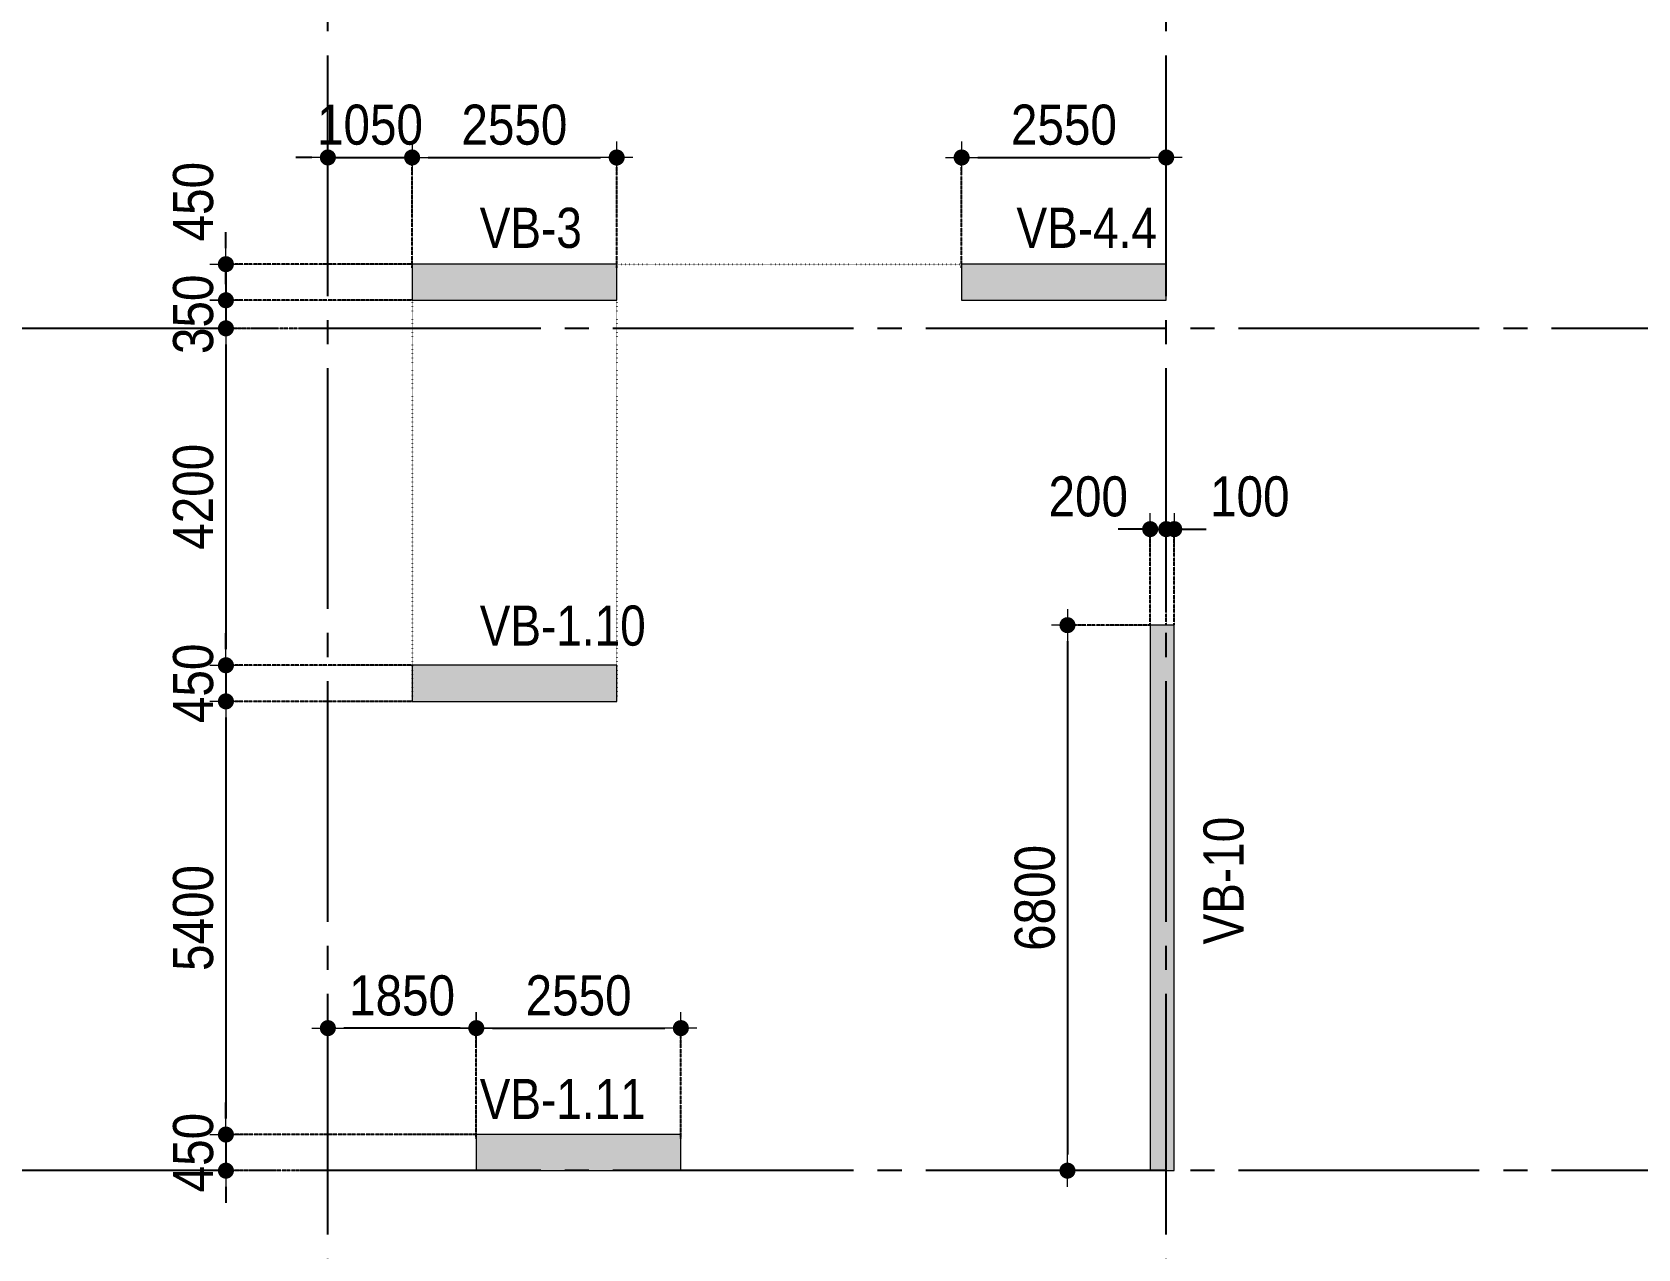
# Model space of a CAD drawing. Header units: millimetres. Extents: x -3973692 to -2843767, y 592734 to 838475.
# Drawn here: x -3875332 to -3855316, y 682856 to 698024 of the extents above; entities that cross this region are included whole.
import ezdxf
from ezdxf.enums import TextEntityAlignment as Align

# ---------------------------------------------------------------- set-up
doc = ezdxf.new("R2010")
doc.units = ezdxf.units.MM
doc.header["$MEASUREMENT"] = 0
doc.header["$PDMODE"] = 3
doc.header["$PDSIZE"] = -20
for name, pattern in [('CHG_XX_Luoi truc$0$MB_Luoi truc$0$Center101', [13, 10, -1, 1, -1]), ('DIVIDE2', [15.875, 6.35, -3.175, 0, -3.175, 0, -3.175]), ('DOT2', [0.125, 0, -0.125]), ('HIDDEN5', [2.8375, 1.25, -1.5875])]:
    doc.linetypes.add(name, pattern=pattern)
doc.layers.get('0').update_dxf_attribs({"lineweight": 9})
doc.layers.get('Defpoints').update_dxf_attribs({"color": 10, "lineweight": 0})
for name, color, linetype, lineweight in [("'S_General_Dim_1", 1, 'Continuous', 18), ("'S_General_Divide_3 Intermediate", 3, 'DIVIDE2', 40), ('CHG_XX_Cot_Ham 2$0$NS-Pier-H2', 150, 'Continuous', 13), ('CHG_XX_Cot_Ham 2$0$NS-Pier-H2 @ 1', 150, 'Continuous', 13), ('CHG_XX_Cot_Ham 2$0$NS-Pier-H2 @ 150 VP1', 150, 'Continuous', 13), ('CHG_XX_Cot_Ham 2$0$NS-Pier-H2 @ 150 VP2', 150, 'Continuous', 13), ('CHG_XX_Cot_Ham 2$0$NS-Pier-H2 @ 150 VP3', 150, 'Continuous', 13), ('CHG_XX_Cot_Ham 2$0$NS-Pier-H2 @ 150 VP4', 150, 'Continuous', 13), ('CHG_XX_Cot_Ham 2$0$NS-Pier-H2 @ 150 VP5', 150, 'Continuous', 13), ('CHG_XX_Cot_Ham 2$0$NS-Pier-H2 @ 150 VP6', 150, 'Continuous', 13), ('CHG_XX_Cot_Ham 2$0$NS-Pier-H2 @ 150 VP7', 150, 'Continuous', 13), ('CHG_XX_Cot_Ham 2$0$NS-Pier-H2 @ 150 VP8', 150, 'Continuous', 13), ('CHG_XX_Cot_Ham 2$0$NS-Pier-H2 @ 150 VP9', 150, 'Continuous', 13), ('CHG_XX_Cot_Ham 2$0$NS-Pier-H2 @ 150 VPModel', 150, 'Continuous', 13), ('TEXT', 7, 'Continuous', 15)]:
    doc.layers.add(name, color=color, linetype=linetype, lineweight=lineweight)
for name, color, linetype in [('CHG_XX_Luoi truc$0$Grid', 34, 'Continuous'), ('CHG_XX_Luoi truc$0$Grid Line', 251, 'CHG_XX_Luoi truc$0$MB_Luoi truc$0$Center101'), ('dim', 1, 'Continuous')]:
    doc.layers.add(name, color=color, linetype=linetype)
doc.styles.add('arial', font='arial.ttf', dxfattribs={"width": 0.85})
doc.styles.add('CHG_XX_Luoi truc$0$MB_Luoi truc$0$Grid A-F$0$VNI-HelveCB', font='')
doc.styles.add('TTP-HelCon', font='')
doc.styles.get('CHG_XX_Luoi truc$0$MB_Luoi truc$0$Grid A-F$0$VNI-HelveCB').set_extended_font_data('VNI-Helve-Condense', bold=True)
doc.styles.get('TTP-HelCon').set_extended_font_data('VNI-Helve-Condense')
doc.dimstyles.new('200', dxfattribs={"dimscale": 200, "dimtxt": 2.5, "dimasz": 1, "dimexe": 0, "dimexo": 0, "dimgap": 0.75, "dimtad": 1, "dimdec": 0, "dimrnd": 10, "dimzin": 9, "dimdsep": 46, "dimtxsty": 'arial', "dimblk1": 'DIMDOT', "dimblk2": 'DIMDOT', "dimsah": 1, "dimcen": 2, "dimdle": 3, "dimclre": 8, "dimclrt": 2, "dimadec": 0, "dimazin": 0, "dimtfac": 1, "dimtdec": 0, "dimtix": 1, "dimtmove": 2, "dimatfit": 3, "dimldrblk": 'DIMPIJL', "dimfxl": 1, "dimtvp": 1.8, "dimtolj": 1, "dimtzin": 0, "dimarcsym": 0})

# ---------------------------------------------------------------- blocks, each defined once
blk = doc.blocks.new('*U3253')
at = {"layer": 'CHG_XX_Cot_Ham 2$0$NS-Pier-H2 @ 1'}
h = blk.add_hatch(color=256, dxfattribs=at)
h.dxf.hatch_style = 1
h.paths.add_polyline_path([(450, 0), (0, 0), (0, -2550), (450, -2550)])
at = {"layer": 'CHG_XX_Cot_Ham 2$0$NS-Pier-H2 @ 150 VP1'}
h = blk.add_hatch(color=256, dxfattribs=at)
h.dxf.hatch_style = 1
h.paths.add_polyline_path([(450, 0), (0, 0), (0, -2550), (450, -2550)])
at = {"layer": 'CHG_XX_Cot_Ham 2$0$NS-Pier-H2 @ 150 VP2'}
h = blk.add_hatch(color=256, dxfattribs=at)
h.dxf.hatch_style = 1
h.paths.add_polyline_path([(450, 0), (0, 0), (0, -2550), (450, -2550)])
at = {"layer": 'CHG_XX_Cot_Ham 2$0$NS-Pier-H2 @ 150 VP3'}
h = blk.add_hatch(color=256, dxfattribs=at)
h.dxf.hatch_style = 1
h.paths.add_polyline_path([(450, 0), (0, 0), (0, -2550), (450, -2550)])
at = {"layer": 'CHG_XX_Cot_Ham 2$0$NS-Pier-H2 @ 150 VP4'}
h = blk.add_hatch(color=256, dxfattribs=at)
h.dxf.hatch_style = 1
h.paths.add_polyline_path([(450, 0), (0, 0), (0, -2550), (450, -2550)])
at = {"layer": 'CHG_XX_Cot_Ham 2$0$NS-Pier-H2 @ 150 VP5'}
h = blk.add_hatch(color=256, dxfattribs=at)
h.dxf.hatch_style = 1
h.paths.add_polyline_path([(450, 0), (0, 0), (0, -2550), (450, -2550)])
at = {"layer": 'CHG_XX_Cot_Ham 2$0$NS-Pier-H2 @ 150 VP6'}
h = blk.add_hatch(color=256, dxfattribs=at)
h.dxf.hatch_style = 1
h.paths.add_polyline_path([(450, 0), (0, 0), (0, -2550), (450, -2550)])
at = {"layer": 'CHG_XX_Cot_Ham 2$0$NS-Pier-H2 @ 150 VP7'}
h = blk.add_hatch(color=256, dxfattribs=at)
h.dxf.hatch_style = 1
h.paths.add_polyline_path([(450, 0), (0, 0), (0, -2550), (450, -2550)])
at = {"layer": 'CHG_XX_Cot_Ham 2$0$NS-Pier-H2 @ 150 VP8'}
h = blk.add_hatch(color=256, dxfattribs=at)
h.dxf.hatch_style = 1
h.paths.add_polyline_path([(450, 0), (0, 0), (0, -2550), (450, -2550)])
at = {"layer": 'CHG_XX_Cot_Ham 2$0$NS-Pier-H2 @ 150 VP9'}
h = blk.add_hatch(color=256, dxfattribs=at)
h.dxf.hatch_style = 1
h.paths.add_polyline_path([(450, 0), (0, 0), (0, -2550), (450, -2550)])
at = {"layer": 'CHG_XX_Cot_Ham 2$0$NS-Pier-H2 @ 150 VPModel'}
h = blk.add_hatch(color=256, dxfattribs=at)
h.dxf.hatch_style = 1
h.paths.add_polyline_path([(450, 0), (0, 0), (0, -2550), (450, -2550)])
blk = doc.blocks.new('CHG_XX_Cot_Ham 2$0$Block A_C450x2250')
at = {"layer": 'CHG_XX_Cot_Ham 2$0$NS-Pier-H2'}
blk.add_lwpolyline([(450, -2550), (0, -2550), (0, 0), (450, 0)], close=True, dxfattribs=at)
blk.add_blockref('*U3253', (0, 0), dxfattribs=at)
blk = doc.blocks.new('*U2841')
at = {"layer": 'CHG_XX_Luoi truc$0$Grid Line'}
blk.add_line((0, 0), (0, 608), dxfattribs=at)
at = {"layer": 'CHG_XX_Luoi truc$0$Grid', "lineweight": -2, "style": 'CHG_XX_Luoi truc$0$MB_Luoi truc$0$Grid A-F$0$VNI-HelveCB'}
for tag, p in [('GRIDSUB', (0, 617)), ('GRID', (0, -9))]:
    blk.add_attdef(tag, text='', height=5, dxfattribs=at).set_placement(p, align=Align.MIDDLE)
blk = doc.blocks.new('*U2843')
at = {"layer": 'CHG_XX_Luoi truc$0$Grid Line'}
blk.add_line((0, 0), (0, 438), dxfattribs=at)
at = {"layer": 'CHG_XX_Luoi truc$0$Grid', "lineweight": -2, "style": 'CHG_XX_Luoi truc$0$MB_Luoi truc$0$Grid A-F$0$VNI-HelveCB'}
for tag, p in [('GRIDSUB', (0, 447)), ('GRID', (0, -9))]:
    blk.add_attdef(tag, text='', height=5, dxfattribs=at).set_placement(p, align=Align.MIDDLE)
blk = doc.blocks.new('CHG_XX_Luoi truc')
at = {"layer": 'CHG_XX_Luoi truc$0$Grid', "xscale": 300, "yscale": 300, "zscale": 300}
for p in [(76850, -12747), (87300, -12747)]:
    blk.add_blockref('*U2841', p, dxfattribs=at)
at = {"layer": 'CHG_XX_Luoi truc$0$Grid', "xscale": 300.0000000000013, "yscale": 300.0000000000013, "zscale": 300.0000000000013, "rotation": 90}
for p in [(110703, 84350), (110703, 73850)]:
    blk.add_blockref('*U2843', p, dxfattribs=at)
blk = doc.blocks.new('CHG_XX_Cot_Ham 2')
at = {"layer": 'CHG_XX_Cot_Ham 2$0$NS-Pier-H2'}
h = blk.add_hatch(color=256, dxfattribs=at)
h.dxf.hatch_style = 1
h.paths.add_polyline_path([(99639.2, 163400), (-10900, 163400), (-10900, 85450), (-300, 85450), (-300, 84050), (32350, 84050), (32350, -9000), (103575.5, -9000), (106050, -6022), (106050, 158254.3)])
h.paths.add_polyline_path([(99533.7, 163100), (105750, 158110.4), (105750, 90450), (105650, 90450), (105750, 90450), (105750, 13850), (105750, 13722.3), (105750, -5913.6), (103434.7, -8700), (93599.8, -8700), (93299.8, -8700), (32650, -8700), (32650, 84350), (0, 84350), (0, 85750), (-10600, 85750), (-10600, 163100), (93600, 163100)], flags=16)
h = blk.add_hatch(color=256, dxfattribs=at)
h.dxf.hatch_style = 1
h.paths.add_polyline_path([(87402.9, 80650), (87102.9, 80650), (87102.9, 73850), (87402.9, 73850)])
blk.add_lwpolyline([(87400, 80650), (87100, 80650), (87100, 73850), (87400, 73850)], close=True, dxfattribs=at)
blk.add_blockref('CHG_XX_Luoi truc', (0, 0), dxfattribs=at)
at = {"layer": 'CHG_XX_Cot_Ham 2$0$NS-Pier-H2', "xscale": -1, "rotation": 90}
for p in [(77900, 85150), (84750, 85150), (77900, 80150), (78700, 74300)]:
    blk.add_blockref('CHG_XX_Cot_Ham 2$0$Block A_C450x2250', p, dxfattribs=at)
blk = doc.blocks.new('b')
at = {"layer": 'TEXT', "color": 3, "style": 'TTP-HelCon'}
for s, p in [('VB-3', (-20807, -66897)), ('VB-4.4', (-14116, -66897)), ('VB-1.10', (-20807, -71855)), ('VB-1.11', (-20807, -77756))]:
    blk.add_text(s, height=500, dxfattribs=at).set_placement(p)
blk.add_text('VB-10', height=500, rotation=90, dxfattribs=at).set_placement((-11286, -75580))
blk = doc.blocks.new('DIMDOT')
for p, q in [((1, 0), (-1, 0)), ((0, -1), (0, 1))]:
    blk.add_line(p, q)
at = {"const_width": 0.5}
blk.add_lwpolyline([(-0.25, 0, 1), (0.25, 0, 1)], format="xyb", close=True, dxfattribs=at)
blk = doc.blocks.new('*D1471')
at = {"layer": "'S_General_Dim_1", "color": 0, "lineweight": -2, "transparency": 16777216}
for p, q in [((-3872916, 695331), (-3872916, 695531)), ((-3872916, 695131), (-3872916, 694681)), ((-3872916, 694481), (-3872916, 694281))]:
    blk.add_line(p, q, dxfattribs=at)
at = {"layer": "'S_General_Dim_1", "color": 8, "linetype": 'HIDDEN5', "lineweight": -2, "transparency": 16777216}
for p, q in [((-3870595, 695131), (-3872916, 695131)), ((-3870595, 694681), (-3872916, 694681))]:
    blk.add_line(p, q, dxfattribs=at)
at = {"layer": 'Defpoints', "color": 0, "transparency": 16777216}
for p in [(-3870595, 695131), (-3872916, 694681), (-3870595, 694681)]:
    blk.add_point(p, dxfattribs=at)
at = {"layer": "'S_General_Dim_1", "color": 0, "lineweight": -2, "transparency": 16777216, "xscale": 200, "yscale": 200, "zscale": 200}
for p, rotation in [((-3872916, 695131), 270), ((-3872916, 694681), 90)]:
    blk.add_blockref('DIMDOT', p, dxfattribs=dict(at, rotation=rotation))
at = {"layer": "'S_General_Dim_1", "color": 2, "transparency": 16777216, "insert": (-3873322, 695910), "char_height": 500, "attachment_point": 5, "rotation": 90, "style": 'arial'}
blk.add_mtext('\\A1;450', dxfattribs=at)
blk = doc.blocks.new('DIMPIJL')
at = {"linetype": 'ByBlock'}
blk.add_solid([(-2.5, 0.42), (-2.5, -0.42), (0, 0)], dxfattribs=at)
blk = doc.blocks.new('*D1457')
at = {"layer": "'S_General_Dim_1", "color": 0, "lineweight": -2, "transparency": 16777216}
for p, q in [((-3872916, 694881), (-3872916, 695081)), ((-3872916, 694681), (-3872916, 694331)), ((-3872916, 694131), (-3872916, 693931))]:
    blk.add_line(p, q, dxfattribs=at)
at = {"layer": "'S_General_Dim_1", "color": 8, "linetype": 'HIDDEN5', "lineweight": -2, "transparency": 16777216}
for p, q in [((-3870595, 694681), (-3872916, 694681)), ((-3871362, 694331), (-3872916, 694331))]:
    blk.add_line(p, q, dxfattribs=at)
at = {"layer": 'Defpoints', "color": 0, "transparency": 16777216}
for p in [(-3870595, 694681), (-3872916, 694331), (-3871362, 694331)]:
    blk.add_point(p, dxfattribs=at)
at = {"layer": "'S_General_Dim_1", "color": 0, "lineweight": -2, "transparency": 16777216, "xscale": 200, "yscale": 200, "zscale": 200}
for p, rotation in [((-3872916, 694681), 270), ((-3872916, 694331), 90)]:
    blk.add_blockref('DIMDOT', p, dxfattribs=dict(at, rotation=rotation))
at = {"layer": "'S_General_Dim_1", "color": 2, "transparency": 16777216, "insert": (-3873322, 694506), "char_height": 500, "attachment_point": 5, "rotation": 90, "style": 'arial'}
blk.add_mtext('\\A1;350', dxfattribs=at)
blk = doc.blocks.new('*D1458')
at = {"layer": "'S_General_Dim_1", "color": 8, "linetype": 'HIDDEN5', "lineweight": -2, "transparency": 16777216}
for p, q in [((-3871362, 694331), (-3872916, 694331)), ((-3870595, 690131), (-3872916, 690131))]:
    blk.add_line(p, q, dxfattribs=at)
at = {"layer": "'S_General_Dim_1", "color": 0, "lineweight": -2, "transparency": 16777216}
blk.add_line((-3872916, 694131), (-3872916, 690331), dxfattribs=at)
at = {"layer": 'Defpoints', "color": 0, "transparency": 16777216}
for p in [(-3871362, 694331), (-3872916, 690131), (-3870595, 690131)]:
    blk.add_point(p, dxfattribs=at)
at = {"layer": "'S_General_Dim_1", "color": 0, "lineweight": -2, "transparency": 16777216, "xscale": 200, "yscale": 200, "zscale": 200}
for p, rotation in [((-3872916, 694331), 90), ((-3872916, 690131), 270)]:
    blk.add_blockref('DIMDOT', p, dxfattribs=dict(at, rotation=rotation))
at = {"layer": "'S_General_Dim_1", "color": 2, "transparency": 16777216, "insert": (-3873322, 692231), "char_height": 500, "attachment_point": 5, "rotation": 90, "style": 'arial'}
blk.add_mtext('\\A1;4200', dxfattribs=at)
blk = doc.blocks.new('*D1459')
at = {"layer": "'S_General_Dim_1", "color": 0, "lineweight": -2, "transparency": 16777216}
for p, q in [((-3872916, 690331), (-3872916, 690531)), ((-3872916, 690131), (-3872916, 689681)), ((-3872916, 689481), (-3872916, 689281))]:
    blk.add_line(p, q, dxfattribs=at)
at = {"layer": "'S_General_Dim_1", "color": 8, "linetype": 'HIDDEN5', "lineweight": -2, "transparency": 16777216}
for p, q in [((-3870595, 690131), (-3872916, 690131)), ((-3870595, 689681), (-3872916, 689681))]:
    blk.add_line(p, q, dxfattribs=at)
at = {"layer": 'Defpoints', "color": 0, "transparency": 16777216}
for p in [(-3870595, 690131), (-3872916, 689681), (-3870595, 689681)]:
    blk.add_point(p, dxfattribs=at)
at = {"layer": "'S_General_Dim_1", "color": 0, "lineweight": -2, "transparency": 16777216, "xscale": 200, "yscale": 200, "zscale": 200}
for p, rotation in [((-3872916, 690131), 270), ((-3872916, 689681), 90)]:
    blk.add_blockref('DIMDOT', p, dxfattribs=dict(at, rotation=rotation))
at = {"layer": "'S_General_Dim_1", "color": 2, "transparency": 16777216, "insert": (-3873322, 689906), "char_height": 500, "attachment_point": 5, "rotation": 90, "style": 'arial'}
blk.add_mtext('\\A1;450', dxfattribs=at)
blk = doc.blocks.new('*D1460')
at = {"layer": "'S_General_Dim_1", "color": 8, "linetype": 'HIDDEN5', "lineweight": -2, "transparency": 16777216}
for p, q in [((-3870595, 689681), (-3872916, 689681)), ((-3869795, 684281), (-3872916, 684281))]:
    blk.add_line(p, q, dxfattribs=at)
at = {"layer": "'S_General_Dim_1", "color": 0, "lineweight": -2, "transparency": 16777216}
blk.add_line((-3872916, 689481), (-3872916, 684481), dxfattribs=at)
at = {"layer": 'Defpoints', "color": 0, "transparency": 16777216}
for p in [(-3870595, 689681), (-3872916, 684281), (-3869795, 684281)]:
    blk.add_point(p, dxfattribs=at)
at = {"layer": "'S_General_Dim_1", "color": 0, "lineweight": -2, "transparency": 16777216, "xscale": 200, "yscale": 200, "zscale": 200}
for p, rotation in [((-3872916, 689681), 90), ((-3872916, 684281), 270)]:
    blk.add_blockref('DIMDOT', p, dxfattribs=dict(at, rotation=rotation))
at = {"layer": "'S_General_Dim_1", "color": 2, "transparency": 16777216, "insert": (-3873322, 686981), "char_height": 500, "attachment_point": 5, "rotation": 90, "style": 'arial'}
blk.add_mtext('\\A1;5400', dxfattribs=at)
blk = doc.blocks.new('*D1461')
at = {"layer": "'S_General_Dim_1", "color": 0, "lineweight": -2, "transparency": 16777216}
for p, q in [((-3872916, 684481), (-3872916, 684681)), ((-3872916, 684281), (-3872916, 683831)), ((-3872916, 683631), (-3872916, 683431))]:
    blk.add_line(p, q, dxfattribs=at)
at = {"layer": "'S_General_Dim_1", "color": 8, "linetype": 'HIDDEN5', "lineweight": -2, "transparency": 16777216}
for p, q in [((-3869795, 684281), (-3872916, 684281)), ((-3869795, 683831), (-3872916, 683831))]:
    blk.add_line(p, q, dxfattribs=at)
at = {"layer": 'Defpoints', "color": 0, "transparency": 16777216}
for p in [(-3869795, 684281), (-3872916, 683831), (-3869795, 683831)]:
    blk.add_point(p, dxfattribs=at)
at = {"layer": "'S_General_Dim_1", "color": 0, "lineweight": -2, "transparency": 16777216, "xscale": 200, "yscale": 200, "zscale": 200}
for p, rotation in [((-3872916, 684281), 270), ((-3872916, 683831), 90)]:
    blk.add_blockref('DIMDOT', p, dxfattribs=dict(at, rotation=rotation))
at = {"layer": "'S_General_Dim_1", "color": 2, "transparency": 16777216, "insert": (-3873322, 684056), "char_height": 500, "attachment_point": 5, "rotation": 90, "style": 'arial'}
blk.add_mtext('\\A1;450', dxfattribs=at)
blk = doc.blocks.new('*D1415')
at = {"layer": "'S_General_Dim_1", "color": 8, "linetype": 'HIDDEN5', "lineweight": -2, "transparency": 16777216}
for p, q in [((-3869795, 684231), (-3869795, 685608)), ((-3867245, 684231), (-3867245, 685608))]:
    blk.add_line(p, q, dxfattribs=at)
at = {"layer": "'S_General_Dim_1", "color": 0, "lineweight": -2, "transparency": 16777216}
blk.add_line((-3869595, 685608), (-3867445, 685608), dxfattribs=at)
at = {"layer": 'Defpoints', "color": 0, "transparency": 16777216}
for p in [(-3867245, 685608), (-3869795, 684231), (-3867245, 684231)]:
    blk.add_point(p, dxfattribs=at)
at = {"layer": "'S_General_Dim_1", "color": 0, "lineweight": -2, "transparency": 16777216, "xscale": 200, "yscale": 200, "zscale": 200, "rotation": 180}
blk.add_blockref('DIMDOT', (-3869795, 685608), dxfattribs=at)
at = {"layer": "'S_General_Dim_1", "color": 0, "lineweight": -2, "transparency": 16777216, "xscale": 200, "yscale": 200, "zscale": 200}
blk.add_blockref('DIMDOT', (-3867245, 685608), dxfattribs=at)
at = {"layer": "'S_General_Dim_1", "color": 2, "transparency": 16777216, "insert": (-3868520, 686013), "char_height": 500, "attachment_point": 5, "style": 'arial'}
blk.add_mtext('\\A1;2550', dxfattribs=at)
blk = doc.blocks.new('*D1416')
at = {"layer": "'S_General_Dim_1", "color": 0, "lineweight": -2, "transparency": 16777216}
blk.add_line((-3869995, 685608), (-3871445, 685608), dxfattribs=at)
at = {"layer": "'S_General_Dim_1", "color": 8, "linetype": 'HIDDEN5', "lineweight": -2, "transparency": 16777216}
blk.add_line((-3869795, 684231), (-3869795, 685608), dxfattribs=at)
at = {"layer": 'Defpoints', "color": 0, "transparency": 16777216}
for p in [(-3871645, 685608), (-3871645, 685608), (-3869795, 684231)]:
    blk.add_point(p, dxfattribs=at)
at = {"layer": "'S_General_Dim_1", "color": 0, "lineweight": -2, "transparency": 16777216, "xscale": 200, "yscale": 200, "zscale": 200, "rotation": 180}
blk.add_blockref('DIMDOT', (-3871645, 685608), dxfattribs=at)
at = {"layer": "'S_General_Dim_1", "color": 0, "lineweight": -2, "transparency": 16777216, "xscale": 200, "yscale": 200, "zscale": 200}
blk.add_blockref('DIMDOT', (-3869795, 685608), dxfattribs=at)
at = {"layer": "'S_General_Dim_1", "color": 2, "transparency": 16777216, "insert": (-3870720, 686013), "char_height": 500, "attachment_point": 5, "style": 'arial'}
blk.add_mtext('\\A1;1850', dxfattribs=at)
blk = doc.blocks.new('*D1417')
at = {"layer": "'S_General_Dim_1", "color": 0, "lineweight": -2, "transparency": 16777216}
for p, q in [((-3871845, 696461), (-3872045, 696461)), ((-3871645, 696461), (-3870595, 696461)), ((-3870395, 696461), (-3870195, 696461))]:
    blk.add_line(p, q, dxfattribs=at)
at = {"layer": "'S_General_Dim_1", "color": 8, "linetype": 'HIDDEN5', "lineweight": -2, "transparency": 16777216}
for p, q in [((-3871645, 695406), (-3871645, 696461)), ((-3870595, 695081), (-3870595, 696461))]:
    blk.add_line(p, q, dxfattribs=at)
at = {"layer": 'Defpoints', "color": 0, "transparency": 16777216}
for p in [(-3870595, 696461), (-3871645, 695406), (-3870595, 695081)]:
    blk.add_point(p, dxfattribs=at)
at = {"layer": "'S_General_Dim_1", "color": 0, "lineweight": -2, "transparency": 16777216, "xscale": 200, "yscale": 200, "zscale": 200}
blk.add_blockref('DIMDOT', (-3871645, 696461), dxfattribs=at)
at = {"layer": "'S_General_Dim_1", "color": 0, "lineweight": -2, "transparency": 16777216, "xscale": 200, "yscale": 200, "zscale": 200, "rotation": 180}
blk.add_blockref('DIMDOT', (-3870595, 696461), dxfattribs=at)
at = {"layer": "'S_General_Dim_1", "color": 2, "transparency": 16777216, "insert": (-3871120, 696867), "char_height": 500, "attachment_point": 5, "style": 'arial'}
blk.add_mtext('\\A1;1050', dxfattribs=at)
blk = doc.blocks.new('*D1418')
at = {"layer": "'S_General_Dim_1", "color": 8, "linetype": 'HIDDEN5', "lineweight": -2, "transparency": 16777216}
for p, q in [((-3870595, 695081), (-3870595, 696461)), ((-3868045, 695081), (-3868045, 696461))]:
    blk.add_line(p, q, dxfattribs=at)
at = {"layer": "'S_General_Dim_1", "color": 0, "lineweight": -2, "transparency": 16777216}
blk.add_line((-3870395, 696461), (-3868245, 696461), dxfattribs=at)
at = {"layer": 'Defpoints', "color": 0, "transparency": 16777216}
for p in [(-3868045, 696461), (-3870595, 695081), (-3868045, 695081)]:
    blk.add_point(p, dxfattribs=at)
at = {"layer": "'S_General_Dim_1", "color": 0, "lineweight": -2, "transparency": 16777216, "xscale": 200, "yscale": 200, "zscale": 200, "rotation": 180}
blk.add_blockref('DIMDOT', (-3870595, 696461), dxfattribs=at)
at = {"layer": "'S_General_Dim_1", "color": 0, "lineweight": -2, "transparency": 16777216, "xscale": 200, "yscale": 200, "zscale": 200}
blk.add_blockref('DIMDOT', (-3868045, 696461), dxfattribs=at)
at = {"layer": "'S_General_Dim_1", "color": 2, "transparency": 16777216, "insert": (-3869320, 696867), "char_height": 500, "attachment_point": 5, "style": 'arial'}
blk.add_mtext('\\A1;2550', dxfattribs=at)
blk = doc.blocks.new('*D1401')
at = {"layer": "'S_General_Dim_1", "color": 8, "linetype": 'HIDDEN5', "lineweight": -2, "transparency": 16777216}
for p, q in [((-3863745, 695081), (-3863745, 696461)), ((-3861195, 695081), (-3861195, 696461))]:
    blk.add_line(p, q, dxfattribs=at)
at = {"layer": "'S_General_Dim_1", "color": 0, "lineweight": -2, "transparency": 16777216}
blk.add_line((-3863545, 696461), (-3861395, 696461), dxfattribs=at)
at = {"layer": 'Defpoints', "color": 0, "transparency": 16777216}
for p in [(-3861195, 696461), (-3863745, 695081), (-3861195, 695081)]:
    blk.add_point(p, dxfattribs=at)
at = {"layer": "'S_General_Dim_1", "color": 0, "lineweight": -2, "transparency": 16777216, "xscale": 200, "yscale": 200, "zscale": 200, "rotation": 180}
blk.add_blockref('DIMDOT', (-3863745, 696461), dxfattribs=at)
at = {"layer": "'S_General_Dim_1", "color": 0, "lineweight": -2, "transparency": 16777216, "xscale": 200, "yscale": 200, "zscale": 200}
blk.add_blockref('DIMDOT', (-3861195, 696461), dxfattribs=at)
at = {"layer": "'S_General_Dim_1", "color": 2, "transparency": 16777216, "insert": (-3862470, 696867), "char_height": 500, "attachment_point": 5, "style": 'arial'}
blk.add_mtext('\\A1;2550', dxfattribs=at)
blk = doc.blocks.new('*D1398')
at = {"layer": "'S_General_Dim_1", "color": 8, "linetype": 'HIDDEN5', "lineweight": -2, "transparency": 16777216}
for p, q in [((-3861395, 690631), (-3862426, 690631)), ((-3861395, 683831), (-3862426, 683831))]:
    blk.add_line(p, q, dxfattribs=at)
at = {"layer": "'S_General_Dim_1", "color": 0, "lineweight": -2, "transparency": 16777216}
blk.add_line((-3862426, 690431), (-3862426, 684031), dxfattribs=at)
at = {"layer": 'Defpoints', "color": 0, "transparency": 16777216}
for p in [(-3861395, 690631), (-3862426, 683831), (-3861395, 683831)]:
    blk.add_point(p, dxfattribs=at)
at = {"layer": "'S_General_Dim_1", "color": 0, "lineweight": -2, "transparency": 16777216, "xscale": 200, "yscale": 200, "zscale": 200}
for p, rotation in [((-3862426, 690631), 90), ((-3862426, 683831), 270)]:
    blk.add_blockref('DIMDOT', p, dxfattribs=dict(at, rotation=rotation))
at = {"layer": "'S_General_Dim_1", "color": 2, "transparency": 16777216, "insert": (-3862831, 687231), "char_height": 500, "attachment_point": 5, "rotation": 90, "style": 'arial'}
blk.add_mtext('\\A1;6800', dxfattribs=at)
blk = doc.blocks.new('*D1399')
at = {"layer": "'S_General_Dim_1", "color": 0, "lineweight": -2, "transparency": 16777216}
for p, q in [((-3861595, 691828), (-3861795, 691828)), ((-3861395, 691828), (-3861195, 691828)), ((-3860995, 691828), (-3860795, 691828))]:
    blk.add_line(p, q, dxfattribs=at)
at = {"layer": "'S_General_Dim_1", "color": 8, "linetype": 'HIDDEN5', "lineweight": -2, "transparency": 16777216}
for p, q in [((-3861395, 690631), (-3861395, 691828)), ((-3861195, 690631), (-3861195, 691828))]:
    blk.add_line(p, q, dxfattribs=at)
at = {"layer": 'Defpoints', "color": 0, "transparency": 16777216}
for p in [(-3861195, 691828), (-3861395, 690631), (-3861195, 690631)]:
    blk.add_point(p, dxfattribs=at)
at = {"layer": "'S_General_Dim_1", "color": 0, "lineweight": -2, "transparency": 16777216, "xscale": 200, "yscale": 200, "zscale": 200}
blk.add_blockref('DIMDOT', (-3861395, 691828), dxfattribs=at)
at = {"layer": "'S_General_Dim_1", "color": 0, "lineweight": -2, "transparency": 16777216, "xscale": 200, "yscale": 200, "zscale": 200, "rotation": 180}
blk.add_blockref('DIMDOT', (-3861195, 691828), dxfattribs=at)
at = {"layer": "'S_General_Dim_1", "color": 2, "transparency": 16777216, "insert": (-3862167, 692233), "char_height": 500, "attachment_point": 5, "style": 'arial'}
blk.add_mtext('\\A1;200', dxfattribs=at)
blk = doc.blocks.new('*D1400')
at = {"layer": "'S_General_Dim_1", "color": 0, "lineweight": -2, "transparency": 16777216}
for p, q in [((-3861395, 691828), (-3861595, 691828)), ((-3861195, 691828), (-3861095, 691828)), ((-3860895, 691828), (-3860695, 691828))]:
    blk.add_line(p, q, dxfattribs=at)
at = {"layer": "'S_General_Dim_1", "color": 8, "linetype": 'HIDDEN5', "lineweight": -2, "transparency": 16777216}
for p, q in [((-3861195, 690631), (-3861195, 691828)), ((-3861095, 690631), (-3861095, 691828))]:
    blk.add_line(p, q, dxfattribs=at)
at = {"layer": 'Defpoints', "color": 0, "transparency": 16777216}
for p in [(-3861095, 691828), (-3861195, 690631), (-3861095, 690631)]:
    blk.add_point(p, dxfattribs=at)
at = {"layer": "'S_General_Dim_1", "color": 0, "lineweight": -2, "transparency": 16777216, "xscale": 200, "yscale": 200, "zscale": 200}
blk.add_blockref('DIMDOT', (-3861195, 691828), dxfattribs=at)
at = {"layer": "'S_General_Dim_1", "color": 0, "lineweight": -2, "transparency": 16777216, "xscale": 200, "yscale": 200, "zscale": 200, "rotation": 180}
blk.add_blockref('DIMDOT', (-3861095, 691828), dxfattribs=at)
at = {"layer": "'S_General_Dim_1", "color": 2, "transparency": 16777216, "insert": (-3860153, 692233), "char_height": 500, "attachment_point": 5, "style": 'arial'}
blk.add_mtext('\\A1;100', dxfattribs=at)

msp = doc.modelspace()

# ---------------------------------------------------------------- linework, layer by layer
at = {"layer": 'dim', "linetype": 'DOT2', "ltscale": 10}
for p, q in [((-3868045.2, 695131), (-3863745.2, 695131)), ((-3870595.2, 694681), (-3870595.2, 689731)), ((-3868045.2, 694681), (-3868045.2, 689731))]:
    msp.add_line(p, q, dxfattribs=at)

# ---------------------------------------------------------------- block references
at = {"layer": "'S_General_Divide_3 Intermediate"}
msp.add_blockref('CHG_XX_Cot_Ham 2', (-3948495.2, 609981), dxfattribs=at)
at = {"layer": 'dim'}
msp.add_blockref('b', (-3848945.2, 762231), dxfattribs=at)

# ---------------------------------------------------------------- dimensions: what is measured, and where the dimension line sits
at = {"layer": "'S_General_Dim_1"}
for base, p1, p2, picture, middle in [((-3870595.2, 696461.3), (-3871645.2, 695406.4), (-3870595.2, 695081), '*D1417', (-3871120.2, 696866.6)), ((-3868045.2, 696461.3), (-3870595.2, 695081), (-3868045.2, 695081), '*D1418', (-3869320.2, 696866.6)), ((-3861195.2, 696461.3), (-3863745.2, 695081), (-3861195.2, 695081), '*D1401', (-3862470.2, 696866.6)), ((-3871645.2, 685607.7), (-3869795.2, 684231), (-3871645.2, 685607.7), '*D1416', (-3870720.2, 686013)), ((-3867245.2, 685607.7), (-3869795.2, 684231), (-3867245.2, 684231), '*D1415', (-3868520.2, 686013))]:
    dim = msp.add_linear_dim(base=base, p1=p1, p2=p2, dimstyle='200', dxfattribs=at)
    dim.commit()
    dim.dimension.update_dxf_attribs({"geometry": picture, "text_midpoint": middle})
dim = msp.add_linear_dim(base=(-3872916.4, 694681), p1=(-3870595.2, 695131), p2=(-3870595.2, 694681), angle=90, dimstyle='200', dxfattribs=at)
dim.commit()
dim.dimension.update_dxf_attribs({"geometry": '*D1471', "text_midpoint": (-3873321.6, 695909.8), "dimtype": 160})
for base, p1, p2, picture, middle in [((-3872916.4, 694331), (-3870595.2, 694681), (-3871361.6, 694331), '*D1457', (-3873321.8, 694506)), ((-3872916.4, 690131), (-3871361.6, 694331), (-3870595.2, 690131), '*D1458', (-3873321.6, 692231)), ((-3862426.1, 683831), (-3861395.2, 690631), (-3861395.2, 683831), '*D1398', (-3862831.3, 687231)), ((-3872916.4, 689681), (-3870595.2, 690131), (-3870595.2, 689681), '*D1459', (-3873321.6, 689906)), ((-3872916.4, 684281), (-3870595.2, 689681), (-3869795.2, 684281), '*D1460', (-3873321.6, 686981)), ((-3872916.4, 683831), (-3869795.2, 684281), (-3869795.2, 683831), '*D1461', (-3873321.6, 684056))]:
    dim = msp.add_linear_dim(base=base, p1=p1, p2=p2, angle=90, dimstyle='200', dxfattribs=at)
    dim.commit()
    dim.dimension.update_dxf_attribs({"geometry": picture, "text_midpoint": middle})
for base, p1, p2, picture, middle in [((-3861195.2, 691828), (-3861395.2, 690631), (-3861195.2, 690631), '*D1399', (-3862167.1, 692233.3)), ((-3861095.2, 691828), (-3861195.2, 690631), (-3861095.2, 690631), '*D1400', (-3860153.1, 692233.3))]:
    dim = msp.add_linear_dim(base=base, p1=p1, p2=p2, dimstyle='200', dxfattribs=at)
    dim.commit()
    dim.dimension.update_dxf_attribs({"geometry": picture, "text_midpoint": middle, "dimtype": 160})

doc.saveas('drawing.dxf')
